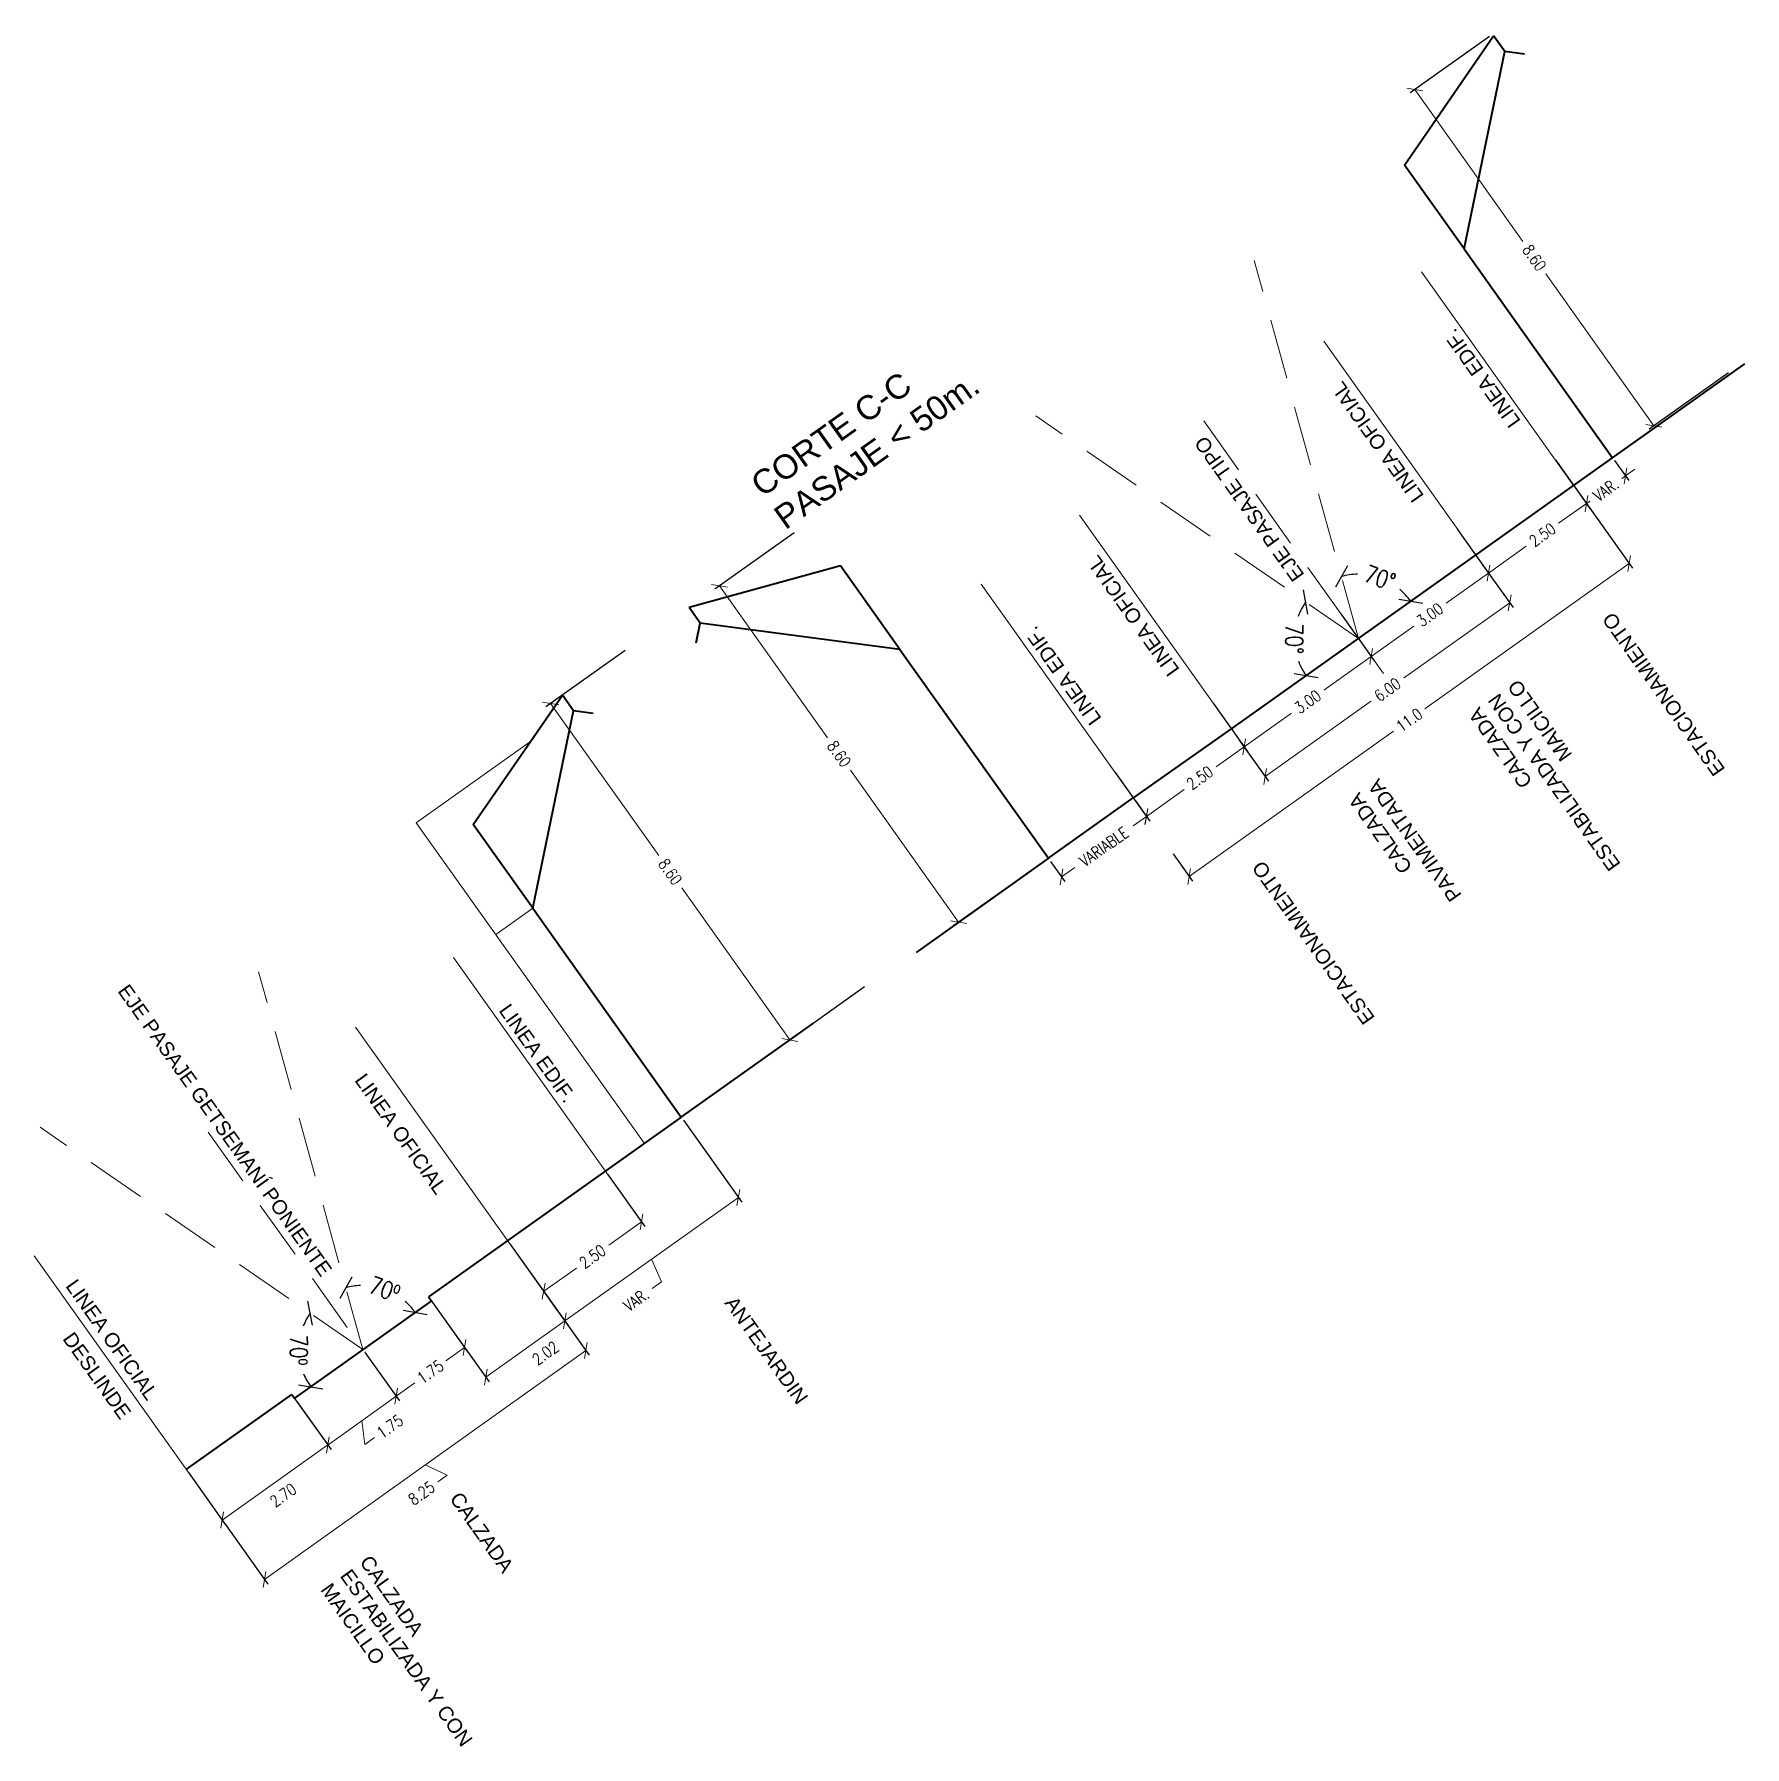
# Model space of a CAD drawing. Header units: metres. Extents: x 12 to 777, y -493 to 333.
# Drawn here: x 179.28 to 214.92, y -223.64 to -187.96 of the extents above; entities that cross this region are included whole.
import ezdxf

# ---------------------------------------------------------------- set-up
doc = ezdxf.new("R2010")
doc.units = ezdxf.units.M
doc.header["$LTSCALE"] = 5
doc.header["$MEASUREMENT"] = 0
doc.linetypes.add('HIDDEN', pattern=[0.375, 0.25, -0.125])
doc.layers.get('0').update_dxf_attribs({"color": 30})
for name, color, linetype, lineweight in [('A-ANNO-DIMS', 3, 'Continuous', 18), ('A-ANNO-TEXT', 3, 'Continuous', 18), ('A-ELEV-MBE1', 7, 'Continuous', 35), ('A-ELEV-OVHD', 3, 'HIDDEN', 18), ('A-SECT-MCUT', 7, 'Continuous', 35), ('G-ANNO-SYMB', 3, 'Continuous', 18), ('U-ANNO-PATT', 8, 'Continuous', 18)]:
    doc.layers.add(name, color=color, linetype=linetype, lineweight=lineweight)
doc.styles.add('E-ARIAL', font='arial.ttf')
doc.styles.add('E-ROMANS', font='romans.shx', dxfattribs={"width": 0.8})
doc.dimstyles.new('E-0200_TICK_12', dxfattribs={"dimscale": 0.001, "dimtxt": 240, "dimasz": 240, "dimexe": 120, "dimexo": 80, "dimgap": 120, "dimtad": 0, "dimzin": 0, "dimdsep": 46, "dimtxsty": 'E-ROMANS', "dimblk": 'OBLIQUE', "dimcen": 120, "dimclrd": 256, "dimclre": 256, "dimclrt": 256, "dimadec": 0, "dimazin": 0, "dimtfac": 1, "dimtmove": 1, "dimatfit": 3, "dimldrblk": 'OPEN90', "dimfxl": 1, "dimtfill": 1, "dimtolj": 1, "dimtzin": 0, "dimlwd": -1, "dimarcsym": 0})
doc.dimstyles.new('E-0200_TICK_18', dxfattribs={"dimscale": 0.001, "dimtxt": 360, "dimasz": 360, "dimexe": 180, "dimexo": 120, "dimgap": 180, "dimtad": 0, "dimzin": 0, "dimdsep": 46, "dimtxsty": 'E-ROMANS', "dimblk": 'OBLIQUE', "dimcen": 180, "dimclrd": 256, "dimclre": 256, "dimclrt": 256, "dimadec": 0, "dimazin": 0, "dimtfac": 1, "dimtmove": 1, "dimatfit": 3, "dimldrblk": 'OPEN90', "dimfxl": 1, "dimtfill": 1, "dimtolj": 1, "dimtzin": 0, "dimarcsym": 0})

# ---------------------------------------------------------------- blocks, each defined once
blk = doc.blocks.new('_Oblique')
at = {"color": 0, "linetype": 'ByBlock', "lineweight": -2}
blk.add_line((-0.5, -0.5), (0.5, 0.5), dxfattribs=at)
blk = doc.blocks.new('*D86')
at = {"layer": 'A-ANNO-DIMS', "lineweight": -2, "transparency": 16777216}
for start, end in [(90.9055, 105.4128), (35.4128, 49.9201)]:
    blk.add_arc((206.871, -200.547), 1.337, start, end, dxfattribs=at)
at = {"layer": 'A-ANNO-DIMS', "lineweight": -2, "transparency": 16777216, "xscale": 0.36, "yscale": 0.36, "zscale": 0.36}
for p, rotation in [((206.516, -199.258), 195.4127811842271), ((207.961, -199.772), 305.4127808622746)]:
    blk.add_blockref('_Oblique', p, dxfattribs=dict(at, rotation=rotation))
at = {"layer": 'A-ANNO-DIMS', "transparency": 16777216, "insert": (207.319, -199.287), "char_height": 0.36, "attachment_point": 5, "rotation": 340.4128, "style": 'E-ROMANS', "bg_fill": 3, "box_fill_scale": 1.25, "bg_fill_color": 256, "bg_fill_true_color": 13158600, "bg_fill_transparency": 0}
blk.add_mtext('\\A1;70°', dxfattribs=at)
blk = doc.blocks.new('_Open90')
at = {"color": 0, "linetype": 'ByBlock', "lineweight": -2}
for p, q in [((0, 0), (-1, 0)), ((-0.5, 0.5), (0, 0)), ((0, 0), (-0.5, -0.5))]:
    blk.add_line(p, q, dxfattribs=at)
blk = doc.blocks.new('*D87')
at = {"layer": 'A-ANNO-DIMS', "lineweight": -2, "transparency": 16777216}
for start, end in [(145.4128, 159.9201), (200.9055, 215.4128)]:
    blk.add_arc((206.871, -200.547), 1.337, start, end, dxfattribs=at)
at = {"layer": 'A-ANNO-DIMS', "lineweight": -2, "transparency": 16777216, "xscale": 0.36, "yscale": 0.36, "zscale": 0.36}
for p, rotation in [((205.771, -199.788), 55.41278118020406), ((205.782, -201.321), 305.4127809537499)]:
    blk.add_blockref('_Oblique', p, dxfattribs=dict(at, rotation=rotation))
at = {"layer": 'A-ANNO-DIMS', "transparency": 16777216, "insert": (205.534, -200.556), "char_height": 0.36, "attachment_point": 5, "rotation": 270.4128, "style": 'E-ROMANS', "bg_fill": 3, "box_fill_scale": 1.25, "bg_fill_color": 256, "bg_fill_true_color": 13158600, "bg_fill_transparency": 0}
blk.add_mtext('\\A1;70°', dxfattribs=at)
blk = doc.blocks.new('*D89')
at = {"layer": 'A-ANNO-DIMS', "lineweight": -2, "transparency": 16777216}
for p, q in [((208.938, -198.277), (209.653, -199.282)), ((206.493, -200.016), (207.208, -201.021))]:
    blk.add_line(p, q, dxfattribs=at)
at = {"layer": 'A-ANNO-DIMS', "transparency": 16777216}
for p, q in [((209.583, -199.185), (208.697, -199.815)), ((207.138, -200.923), (208.025, -200.293))]:
    blk.add_line(p, q, dxfattribs=at)
at = {"layer": 'A-ANNO-DIMS', "transparency": 16777216, "xscale": 0.24, "yscale": 0.24, "zscale": 0.24}
for p, rotation in [((209.583, -199.185), 35.41278118758976), ((207.138, -200.923), 215.4127811875897)]:
    blk.add_blockref('_Oblique', p, dxfattribs=dict(at, rotation=rotation))
at = {"layer": 'A-ANNO-DIMS', "transparency": 16777216, "insert": (208.361, -200.054), "char_height": 0.24, "attachment_point": 5, "rotation": 35.4128, "style": 'E-ROMANS', "bg_fill": 3, "box_fill_scale": 1.25, "bg_fill_color": 256, "bg_fill_true_color": 13158600, "bg_fill_transparency": 0}
blk.add_mtext('\\A1;3.00', dxfattribs=at)
blk = doc.blocks.new('*D88')
at = {"layer": 'A-ANNO-DIMS', "lineweight": -2, "transparency": 16777216}
for p, q in [((209.46, -199.011), (210.093, -199.901)), ((204.388, -202.664), (204.999, -203.523))]:
    blk.add_line(p, q, dxfattribs=at)
at = {"layer": 'A-ANNO-DIMS', "transparency": 16777216}
for p, q in [((210.023, -199.803), (207.809, -201.378)), ((204.93, -203.425), (207.144, -201.851))]:
    blk.add_line(p, q, dxfattribs=at)
at = {"layer": 'A-ANNO-DIMS', "transparency": 16777216, "xscale": 0.24, "yscale": 0.24, "zscale": 0.24}
for p, rotation in [((210.023, -199.803), 35.41278118758976), ((204.93, -203.425), 215.4127811875897)]:
    blk.add_blockref('_Oblique', p, dxfattribs=dict(at, rotation=rotation))
at = {"layer": 'A-ANNO-DIMS', "transparency": 16777216, "insert": (207.476, -201.614), "char_height": 0.24, "attachment_point": 5, "rotation": 35.4128, "style": 'E-ROMANS', "bg_fill": 3, "box_fill_scale": 1.25, "bg_fill_color": 256, "bg_fill_true_color": 13158600, "bg_fill_transparency": 0}
blk.add_mtext('\\A1;6.00 ', dxfattribs=at)
blk = doc.blocks.new('*D91')
at = {"layer": 'A-ANNO-DIMS', "lineweight": -2, "transparency": 16777216}
for p, q in [((206.493, -200.016), (207.208, -201.021)), ((203.845, -201.899), (204.559, -202.904))]:
    blk.add_line(p, q, dxfattribs=at)
at = {"layer": 'A-ANNO-DIMS', "transparency": 16777216}
for p, q in [((207.138, -200.923), (206.15, -201.626)), ((204.49, -202.806), (205.478, -202.104))]:
    blk.add_line(p, q, dxfattribs=at)
at = {"layer": 'A-ANNO-DIMS', "transparency": 16777216, "xscale": 0.24, "yscale": 0.24, "zscale": 0.24}
for p, rotation in [((207.138, -200.923), 35.41278118758976), ((204.49, -202.806), 215.4127811875897)]:
    blk.add_blockref('_Oblique', p, dxfattribs=dict(at, rotation=rotation))
at = {"layer": 'A-ANNO-DIMS', "transparency": 16777216, "insert": (205.814, -201.865), "char_height": 0.24, "attachment_point": 5, "rotation": 35.4128, "style": 'E-ROMANS', "bg_fill": 3, "box_fill_scale": 1.25, "bg_fill_color": 256, "bg_fill_true_color": 13158600, "bg_fill_transparency": 0}
blk.add_mtext('\\A1;3.00 ', dxfattribs=at)
blk = doc.blocks.new('*D90')
at = {"layer": 'A-ANNO-DIMS', "lineweight": -2, "transparency": 16777216}
for p, q in [((210.976, -196.828), (211.691, -197.834)), ((208.938, -198.277), (209.653, -199.282))]:
    blk.add_line(p, q, dxfattribs=at)
at = {"layer": 'A-ANNO-DIMS', "transparency": 16777216}
for p, q in [((211.621, -197.736), (211.04, -198.149)), ((209.583, -199.185), (210.368, -198.627))]:
    blk.add_line(p, q, dxfattribs=at)
at = {"layer": 'A-ANNO-DIMS', "transparency": 16777216, "xscale": 0.24, "yscale": 0.24, "zscale": 0.24}
for p, rotation in [((211.621, -197.736), 35.41278118758976), ((209.583, -199.185), 215.4127811875897)]:
    blk.add_blockref('_Oblique', p, dxfattribs=dict(at, rotation=rotation))
at = {"layer": 'A-ANNO-DIMS', "transparency": 16777216, "insert": (210.704, -198.388), "char_height": 0.24, "attachment_point": 5, "rotation": 35.4128, "style": 'E-ROMANS', "bg_fill": 3, "box_fill_scale": 1.25, "bg_fill_color": 256, "bg_fill_true_color": 13158600, "bg_fill_transparency": 0}
blk.add_mtext('\\A1;2.50', dxfattribs=at)
blk = doc.blocks.new('*D94')
at = {"layer": 'A-ANNO-DIMS', "lineweight": -2, "transparency": 16777216}
for p, q in [((203.845, -201.899), (204.56, -202.905)), ((201.8, -203.338), (202.522, -204.354))]:
    blk.add_line(p, q, dxfattribs=at)
at = {"layer": 'A-ANNO-DIMS', "transparency": 16777216}
for p, q in [((204.49, -202.807), (203.909, -203.22)), ((202.452, -204.256), (203.237, -203.698))]:
    blk.add_line(p, q, dxfattribs=at)
at = {"layer": 'A-ANNO-DIMS', "transparency": 16777216, "xscale": 0.24, "yscale": 0.24, "zscale": 0.24}
for p, rotation in [((204.49, -202.807), 35.41278118758976), ((202.452, -204.256), 215.4127811875897)]:
    blk.add_blockref('_Oblique', p, dxfattribs=dict(at, rotation=rotation))
at = {"layer": 'A-ANNO-DIMS', "transparency": 16777216, "insert": (203.566, -203.449), "char_height": 0.24, "attachment_point": 5, "rotation": 35.4128, "style": 'E-ROMANS', "bg_fill": 3, "box_fill_scale": 1.25, "bg_fill_color": 256, "bg_fill_true_color": 13158600, "bg_fill_transparency": 0}
blk.add_mtext('\\A1;2.50', dxfattribs=at)
blk = doc.blocks.new('*D95')
at = {"layer": 'A-ANNO-DIMS', "lineweight": -2, "transparency": 16777216}
for p, q in [((211.4, -197.425), (212.581, -199.085)), ((203.008, -205.036), (203.414, -205.607))]:
    blk.add_line(p, q, dxfattribs=at)
at = {"layer": 'A-ANNO-DIMS', "transparency": 16777216}
for p, q in [((212.512, -198.987), (208.253, -202.017)), ((203.345, -205.509), (207.603, -202.479))]:
    blk.add_line(p, q, dxfattribs=at)
at = {"layer": 'A-ANNO-DIMS', "transparency": 16777216, "xscale": 0.24, "yscale": 0.24, "zscale": 0.24}
for p, rotation in [((212.512, -198.987), 35.42962249693299), ((203.345, -205.509), 215.429622496933)]:
    blk.add_blockref('_Oblique', p, dxfattribs=dict(at, rotation=rotation))
at = {"layer": 'A-ANNO-DIMS', "transparency": 16777216, "insert": (207.928, -202.248), "char_height": 0.24, "attachment_point": 5, "rotation": 35.4296, "style": 'E-ROMANS', "bg_fill": 3, "box_fill_scale": 1.25, "bg_fill_color": 256, "bg_fill_true_color": 13158600, "bg_fill_transparency": 0}
blk.add_mtext('\\A1;11.0', dxfattribs=at)
blk = doc.blocks.new('*D214')
at = {"layer": 'A-ANNO-DIMS', "lineweight": -2, "transparency": 16777216}
for start, end in [(145.4465, 158.6898), (202.215, 215.4584)]:
    blk.add_arc((186.128, -215.364), 1.336, start, end, dxfattribs=at)
at = {"layer": 'A-ANNO-DIMS', "lineweight": -2, "transparency": 16777216, "xscale": 0.36, "yscale": 0.36, "zscale": 0.36}
for p, rotation in [((185.027, -214.606), 55.44646380963869), ((185.039, -216.139), 305.4583934213486)]:
    blk.add_blockref('_Oblique', p, dxfattribs=dict(at, rotation=rotation))
at = {"layer": 'A-ANNO-DIMS', "transparency": 16777216, "insert": (184.791, -215.375), "char_height": 0.36, "attachment_point": 5, "rotation": 270.4524, "style": 'E-ROMANS', "bg_fill": 3, "box_fill_scale": 1.25, "bg_fill_color": 256, "bg_fill_true_color": 13158600, "bg_fill_transparency": 0}
blk.add_mtext('\\A1;70º', dxfattribs=at)
blk = doc.blocks.new('*D215')
at = {"layer": 'A-ANNO-DIMS', "lineweight": -2, "transparency": 16777216}
for start, end in [(92.2126, 105.4465), (35.4584, 48.6923)]:
    blk.add_arc((186.128, -215.364), 1.336, start, end, dxfattribs=at)
at = {"layer": 'A-ANNO-DIMS', "lineweight": -2, "transparency": 16777216, "xscale": 0.36, "yscale": 0.36, "zscale": 0.36}
for p, rotation in [((185.772, -214.076), 195.4464638136691), ((187.217, -214.589), 305.4583933212868)]:
    blk.add_blockref('_Oblique', p, dxfattribs=dict(at, rotation=rotation))
at = {"layer": 'A-ANNO-DIMS', "transparency": 16777216, "insert": (186.575, -214.105), "char_height": 0.36, "attachment_point": 5, "rotation": 340.4524, "style": 'E-ROMANS', "bg_fill": 3, "box_fill_scale": 1.25, "bg_fill_color": 256, "bg_fill_true_color": 13158600, "bg_fill_transparency": 0}
blk.add_mtext('\\A1;70º', dxfattribs=at)
blk = doc.blocks.new('*D216')
at = {"layer": 'A-ANNO-DIMS', "lineweight": -2, "transparency": 16777216}
for p, q in [((186.175, -215.43), (186.89, -216.435)), ((184.748, -216.445), (185.464, -217.45))]:
    blk.add_line(p, q, dxfattribs=at)
at = {"layer": 'A-ANNO-DIMS', "transparency": 16777216}
for p, q in [((186.821, -216.337), (185.395, -217.353)), ((186.108, -216.845), (186.17, -217.339)), ((186.17, -217.339), (186.366, -217.2))]:
    blk.add_line(p, q, dxfattribs=at)
at = {"layer": 'A-ANNO-DIMS', "transparency": 16777216, "xscale": 0.24, "yscale": 0.24, "zscale": 0.24, "rotation": 215.4464638064074}
blk.add_blockref('_Oblique', (185.395, -217.353), dxfattribs=at)
at = {"layer": 'A-ANNO-DIMS', "transparency": 16777216, "insert": (186.691, -216.968), "char_height": 0.24, "attachment_point": 5, "rotation": 35.4465, "style": 'E-ROMANS', "bg_fill": 3, "box_fill_scale": 1.25, "bg_fill_color": 256, "bg_fill_true_color": 13158600, "bg_fill_transparency": 0}
blk.add_mtext('\\A1;1.75', dxfattribs=at)
at = {"layer": 'A-ANNO-DIMS', "transparency": 16777216, "xscale": 0.24, "yscale": 0.24, "zscale": 0.24, "rotation": 35.44646380640736}
blk.add_blockref('_Oblique', (186.821, -216.337), dxfattribs=at)
blk = doc.blocks.new('*D217')
at = {"layer": 'A-ANNO-DIMS', "lineweight": -2, "transparency": 16777216}
for p, q in [((189.941, -214.215), (190.844, -215.484)), ((183.243, -218.981), (184.147, -220.251))]:
    blk.add_line(p, q, dxfattribs=at)
at = {"layer": 'A-ANNO-DIMS', "transparency": 16777216}
for p, q in [((190.774, -215.386), (184.078, -220.153)), ((187.426, -217.769), (187.881, -217.978)), ((187.881, -217.978), (187.686, -218.117))]:
    blk.add_line(p, q, dxfattribs=at)
at = {"layer": 'A-ANNO-DIMS', "transparency": 16777216, "xscale": 0.24, "yscale": 0.24, "zscale": 0.24}
for p, rotation in [((190.774, -215.386), 35.44646380640736), ((184.078, -220.153), 215.4464638064074)]:
    blk.add_blockref('_Oblique', p, dxfattribs=dict(at, rotation=rotation))
at = {"layer": 'A-ANNO-DIMS', "transparency": 16777216, "insert": (187.35, -218.357), "char_height": 0.24, "attachment_point": 5, "rotation": 35.4465, "style": 'E-ROMANS', "bg_fill": 3, "box_fill_scale": 1.25, "bg_fill_color": 256, "bg_fill_true_color": 13158600, "bg_fill_transparency": 0}
blk.add_mtext('\\A1;8.25', dxfattribs=at)
blk = doc.blocks.new('*D218')
at = {"layer": 'A-ANNO-DIMS', "lineweight": -2, "transparency": 16777216}
for p, q in [((189.19, -213.16), (190.404, -214.865)), ((187.542, -214.333), (188.755, -216.038))]:
    blk.add_line(p, q, dxfattribs=at)
at = {"layer": 'A-ANNO-DIMS', "transparency": 16777216}
blk.add_line((188.686, -215.941), (190.334, -214.767), dxfattribs=at)
at = {"layer": 'A-ANNO-DIMS', "transparency": 16777216, "xscale": 0.24, "yscale": 0.24, "zscale": 0.24, "rotation": 215.4464638064074}
blk.add_blockref('_Oblique', (188.686, -215.941), dxfattribs=at)
at = {"layer": 'A-ANNO-DIMS', "transparency": 16777216, "insert": (189.929, -215.44), "char_height": 0.24, "attachment_point": 5, "rotation": 35.4465, "style": 'E-ROMANS', "bg_fill": 3, "box_fill_scale": 1.25, "bg_fill_color": 256, "bg_fill_true_color": 13158600, "bg_fill_transparency": 0}
blk.add_mtext('\\A1;2.02', dxfattribs=at)
at = {"layer": 'A-ANNO-DIMS', "transparency": 16777216, "xscale": 0.24, "yscale": 0.24, "zscale": 0.24, "rotation": 35.44646380640744}
blk.add_blockref('_Oblique', (190.334, -214.767), dxfattribs=at)
blk = doc.blocks.new('*D219')
at = {"layer": 'A-ANNO-DIMS', "lineweight": -2, "transparency": 16777216}
for p, q in [((192.806, -210.588), (194.02, -212.292)), ((190.088, -214.422), (190.404, -214.866))]:
    blk.add_line(p, q, dxfattribs=at)
at = {"layer": 'A-ANNO-DIMS', "transparency": 16777216}
for p, q in [((190.335, -214.768), (193.95, -212.195)), ((192.142, -213.481), (192.347, -213.956)), ((192.347, -213.956), (192.151, -214.095))]:
    blk.add_line(p, q, dxfattribs=at)
at = {"layer": 'A-ANNO-DIMS', "transparency": 16777216, "xscale": 0.24, "yscale": 0.24, "zscale": 0.24}
for p, rotation in [((193.95, -212.195), 35.44646380640744), ((190.335, -214.768), 215.4464638064074)]:
    blk.add_blockref('_Oblique', p, dxfattribs=dict(at, rotation=rotation))
at = {"layer": 'A-ANNO-DIMS', "transparency": 16777216, "insert": (191.823, -214.329), "char_height": 0.24, "attachment_point": 5, "rotation": 35.4465, "style": 'E-ROMANS', "bg_fill": 3, "box_fill_scale": 1.25, "bg_fill_color": 256, "bg_fill_true_color": 13158600, "bg_fill_transparency": 0}
blk.add_mtext('\\A1;VAR.', dxfattribs=at)
blk = doc.blocks.new('*D220')
at = {"layer": 'A-ANNO-DIMS', "lineweight": -2, "transparency": 16777216}
for p, q in [((184.691, -216.363), (185.464, -217.449)), ((182.493, -217.927), (183.267, -219.014))]:
    blk.add_line(p, q, dxfattribs=at)
at = {"layer": 'A-ANNO-DIMS', "transparency": 16777216}
blk.add_line((183.197, -218.916), (185.394, -217.352), dxfattribs=at)
at = {"layer": 'A-ANNO-DIMS', "transparency": 16777216, "xscale": 0.24, "yscale": 0.24, "zscale": 0.24}
for p, rotation in [((185.394, -217.352), 35.44646380640737), ((183.197, -218.916), 215.4464638064074)]:
    blk.add_blockref('_Oblique', p, dxfattribs=dict(at, rotation=rotation))
at = {"layer": 'A-ANNO-DIMS', "transparency": 16777216, "insert": (184.465, -218.398), "char_height": 0.24, "attachment_point": 5, "rotation": 35.4465, "style": 'E-ROMANS', "bg_fill": 3, "box_fill_scale": 1.25, "bg_fill_color": 256, "bg_fill_true_color": 13158600, "bg_fill_transparency": 0}
blk.add_mtext('\\A1;2.70', dxfattribs=at)
blk = doc.blocks.new('*D542')
at = {"layer": 'A-ANNO-DIMS', "lineweight": -2, "transparency": 16777216}
for p, q in [((187.6, -214.415), (188.315, -215.42)), ((186.175, -215.43), (186.888, -216.434))]:
    blk.add_line(p, q, dxfattribs=at)
at = {"layer": 'A-ANNO-DIMS', "transparency": 16777216}
for p, q in [((188.245, -215.322), (187.857, -215.598)), ((186.819, -216.336), (187.207, -216.06))]:
    blk.add_line(p, q, dxfattribs=at)
at = {"layer": 'A-ANNO-DIMS', "transparency": 16777216, "xscale": 0.24, "yscale": 0.24, "zscale": 0.24}
for p, rotation in [((188.245, -215.322), 35.41278118758976), ((186.819, -216.336), 215.4127811875897)]:
    blk.add_blockref('_Oblique', p, dxfattribs=dict(at, rotation=rotation))
at = {"layer": 'A-ANNO-DIMS', "transparency": 16777216, "insert": (187.532, -215.829), "char_height": 0.24, "attachment_point": 5, "rotation": 35.4128, "style": 'E-ROMANS', "bg_fill": 3, "box_fill_scale": 1.25, "bg_fill_color": 256, "bg_fill_true_color": 13158600, "bg_fill_transparency": 0}
blk.add_mtext('\\A1;1.75', dxfattribs=at)
blk = doc.blocks.new('*D543')
at = {"layer": 'A-ANNO-DIMS', "lineweight": -2, "transparency": 16777216}
for p, q in [((191.227, -211.712), (192.001, -212.799)), ((189.19, -213.16), (189.963, -214.248))]:
    blk.add_line(p, q, dxfattribs=at)
at = {"layer": 'A-ANNO-DIMS', "transparency": 16777216}
for p, q in [((191.931, -212.701), (191.249, -213.187)), ((189.894, -214.15), (190.576, -213.665))]:
    blk.add_line(p, q, dxfattribs=at)
at = {"layer": 'A-ANNO-DIMS', "transparency": 16777216, "xscale": 0.24, "yscale": 0.24, "zscale": 0.24}
for p, rotation in [((191.931, -212.701), 35.41278118758976), ((189.894, -214.15), 215.4127811875897)]:
    blk.add_blockref('_Oblique', p, dxfattribs=dict(at, rotation=rotation))
at = {"layer": 'A-ANNO-DIMS', "transparency": 16777216, "insert": (190.912, -213.426), "char_height": 0.24, "attachment_point": 5, "rotation": 35.4128, "style": 'E-ROMANS', "bg_fill": 3, "box_fill_scale": 1.25, "bg_fill_color": 256, "bg_fill_true_color": 13158600, "bg_fill_transparency": 0}
blk.add_mtext('\\A1;2.50', dxfattribs=at)
blk = doc.blocks.new('*D544')
at = {"layer": 'A-ANNO-DIMS', "lineweight": -2, "transparency": 16777216}
for p, q in [((202.224, -203.934), (202.524, -204.357)), ((200.457, -205.194), (200.756, -205.614))]:
    blk.add_line(p, q, dxfattribs=at)
at = {"layer": 'A-ANNO-DIMS', "transparency": 16777216}
for p, q in [((202.455, -204.259), (202.179, -204.455)), ((200.686, -205.516), (200.962, -205.32))]:
    blk.add_line(p, q, dxfattribs=at)
at = {"layer": 'A-ANNO-DIMS', "transparency": 16777216, "xscale": 0.24, "yscale": 0.24, "zscale": 0.24}
for p, rotation in [((202.455, -204.259), 35.41278118758976), ((200.686, -205.516), 215.4127811875897)]:
    blk.add_blockref('_Oblique', p, dxfattribs=dict(at, rotation=rotation))
at = {"layer": 'A-ANNO-DIMS', "transparency": 16777216, "insert": (201.57, -204.887), "char_height": 0.24, "attachment_point": 5, "rotation": 35.4128, "style": 'E-ROMANS', "bg_fill": 3, "box_fill_scale": 1.25, "bg_fill_color": 256, "bg_fill_true_color": 13158600, "bg_fill_transparency": 0}
blk.add_mtext('\\A1;VARIABLE', dxfattribs=at)
blk = doc.blocks.new('*D545')
at = {"layer": 'A-ANNO-DIMS', "lineweight": -2, "transparency": 16777216}
for p, q in [((212.208, -196.84), (212.505, -197.259)), ((211.4, -197.425), (211.693, -197.837))]:
    blk.add_line(p, q, dxfattribs=at)
at = {"layer": 'A-ANNO-DIMS', "transparency": 16777216}
for p, q in [((212.436, -197.161), (212.358, -197.216)), ((212.436, -197.161), (212.631, -197.022)), ((211.623, -197.739), (211.428, -197.878)), ((211.623, -197.739), (211.701, -197.684))]:
    blk.add_line(p, q, dxfattribs=at)
at = {"layer": 'A-ANNO-DIMS', "transparency": 16777216, "xscale": 0.24, "yscale": 0.24, "zscale": 0.24}
for p, rotation in [((212.436, -197.161), 215.4127811875897), ((211.623, -197.739), 35.41278118758976)]:
    blk.add_blockref('_Oblique', p, dxfattribs=dict(at, rotation=rotation))
at = {"layer": 'A-ANNO-DIMS', "transparency": 16777216, "insert": (212.03, -197.45), "char_height": 0.24, "attachment_point": 5, "rotation": 35.4128, "style": 'E-ROMANS', "bg_fill": 3, "box_fill_scale": 1.25, "bg_fill_color": 256, "bg_fill_true_color": 13158600, "bg_fill_transparency": 0}
blk.add_mtext('\\A1;VAR.', dxfattribs=at)
blk = doc.blocks.new('*D458')
at = {"layer": 'A-ANNO-DIMS', "lineweight": -2, "transparency": 16777216}
for p, q in [((191.595, -200.799), (189.942, -201.975)), ((196.578, -207.808), (194.925, -208.984))]:
    blk.add_line(p, q, dxfattribs=at)
at = {"layer": 'A-ANNO-DIMS', "transparency": 16777216}
for p, q in [((190.039, -201.905), (192.292, -205.073)), ((195.023, -208.914), (192.77, -205.746))]:
    blk.add_line(p, q, dxfattribs=at)
at = {"layer": 'A-ANNO-DIMS', "transparency": 16777216, "xscale": 0.24, "yscale": 0.24, "zscale": 0.24}
for p, rotation in [((190.039, -201.905), 125.412781187517), ((195.023, -208.914), 305.412781187517)]:
    blk.add_blockref('_Oblique', p, dxfattribs=dict(at, rotation=rotation))
at = {"layer": 'A-ANNO-DIMS', "transparency": 16777216, "insert": (192.531, -205.41), "char_height": 0.24, "attachment_point": 5, "rotation": 305.4128, "style": 'E-ROMANS', "bg_fill": 3, "box_fill_scale": 1.25, "bg_fill_color": 256, "bg_fill_true_color": 13158600, "bg_fill_transparency": 0}
blk.add_mtext('\\A1;8.60', dxfattribs=at)
blk = doc.blocks.new('*D459')
at = {"layer": 'A-ANNO-DIMS', "lineweight": -2, "transparency": 16777216}
for p, q in [((195.113, -198.344), (193.46, -199.519)), ((200.097, -205.353), (198.443, -206.528))]:
    blk.add_line(p, q, dxfattribs=at)
at = {"layer": 'A-ANNO-DIMS', "transparency": 16777216}
for p, q in [((193.558, -199.45), (195.811, -202.618)), ((198.541, -206.459), (196.289, -203.29))]:
    blk.add_line(p, q, dxfattribs=at)
at = {"layer": 'A-ANNO-DIMS', "transparency": 16777216, "xscale": 0.24, "yscale": 0.24, "zscale": 0.24}
for p, rotation in [((193.558, -199.45), 125.412781187517), ((198.541, -206.459), 305.412781187517)]:
    blk.add_blockref('_Oblique', p, dxfattribs=dict(at, rotation=rotation))
at = {"layer": 'A-ANNO-DIMS', "transparency": 16777216, "insert": (196.05, -202.954), "char_height": 0.24, "attachment_point": 5, "rotation": 305.4128, "style": 'E-ROMANS', "bg_fill": 3, "box_fill_scale": 1.25, "bg_fill_color": 256, "bg_fill_true_color": 13158600, "bg_fill_transparency": 0}
blk.add_mtext('\\A1;8.60', dxfattribs=at)
blk = doc.blocks.new('*D460')
at = {"layer": 'A-ANNO-DIMS', "lineweight": -2, "transparency": 16777216}
for p, q in [((209.601, -188.005), (207.947, -189.181)), ((214.584, -195.014), (212.931, -196.19))]:
    blk.add_line(p, q, dxfattribs=at)
at = {"layer": 'A-ANNO-DIMS', "transparency": 16777216}
for p, q in [((208.045, -189.111), (210.298, -192.279)), ((213.029, -196.12), (210.776, -192.952))]:
    blk.add_line(p, q, dxfattribs=at)
at = {"layer": 'A-ANNO-DIMS', "transparency": 16777216, "xscale": 0.24, "yscale": 0.24, "zscale": 0.24}
for p, rotation in [((208.045, -189.111), 125.412781187517), ((213.029, -196.12), 305.412781187517)]:
    blk.add_blockref('_Oblique', p, dxfattribs=dict(at, rotation=rotation))
at = {"layer": 'A-ANNO-DIMS', "transparency": 16777216, "insert": (210.537, -192.616), "char_height": 0.24, "attachment_point": 5, "rotation": 305.4128, "style": 'E-ROMANS', "bg_fill": 3, "box_fill_scale": 1.25, "bg_fill_color": 256, "bg_fill_true_color": 13158600, "bg_fill_transparency": 0}
blk.add_mtext('\\A1;8.60', dxfattribs=at)

msp = doc.modelspace()

# ---------------------------------------------------------------- linework, layer by layer
at = {"layer": 'A-ELEV-OVHD'}
for p, q in [((206.871, -200.547), (204.701, -192.676)), ((203.647, -196.013), (207.393, -201.28)), ((186.128, -215.365), (179.404, -210.734)), ((182.902, -210.832), (186.65, -216.098))]:
    msp.add_line(p, q, dxfattribs=at)
at = {"layer": 'A-SECT-MCUT'}
for p, q in [((207.832, -190.686), (209.689, -187.991)), ((209.921, -188.317), (209.689, -187.991)), ((209.072, -192.43), (209.921, -188.317)), ((210.334, -188.372), (209.921, -188.317)), ((209.072, -192.43), (207.832, -190.686)), ((196.077, -199.033), (192.922, -199.902)), ((197.317, -200.777), (196.077, -199.033)), ((193.153, -200.228), (192.922, -199.902)), ((193.069, -200.637), (193.153, -200.228)), ((197.317, -200.777), (193.153, -200.228)), ((188.426, -204.427), (190.283, -201.732)), ((190.514, -202.058), (190.283, -201.732)), ((189.666, -206.171), (190.514, -202.058)), ((190.928, -202.113), (190.514, -202.058)), ((189.666, -206.171), (188.426, -204.427))]:
    msp.add_line(p, q, dxfattribs=at)
at = {"layer": 'G-ANNO-SYMB'}
msp.add_line((179.278, -213.411), (183.027, -218.677), dxfattribs=at)
at = {"layer": 'U-ANNO-PATT'}
msp.add_line((189.666, -206.171), (188.896, -206.718), dxfattribs=at)
msp.add_lwpolyline([(189.619, -202.694), (187.238, -204.388), (191.994, -211.069)], dxfattribs=at)

# ---------------------------------------------------------------- texts
at = {"layer": 'A-ANNO-TEXT', "insert": (194.157, -197.21), "char_height": 0.5, "attachment_point": 1, "rotation": 35.4128, "style": 'E-ARIAL'}
msp.add_mtext('CORTE C-C\\PPASAJE < 50m.', dxfattribs=at)
at = {"layer": 'A-ANNO-TEXT', "char_height": 0.3, "width": 4.67313, "style": 'E-ARIAL'}
for s, insert, attachment_point, rotation in [('\\pt4;ESTACIONAMIENTO', (212.058, -200.059), 6, 125.4128), ('\\pt4;LINEA EDIF.', (201.409, -202.304), 4, 125.4128), ('\\pt4;LINEA EDIF.', (190.459, -210.168), 6, 305.4465), ('\\pt4;ANTEJARDIN', (193.772, -214.308), 4, 305.4465), ('\\pt4;CALZADA', (188.042, -218.386), 4, 305.4465)]:
    msp.add_mtext(s, dxfattribs=dict(at, insert=insert, attachment_point=attachment_point, rotation=rotation))

# ---------------------------------------------------------------- next in the draw order: dimensions: what is measured, and where the dimension line sits
at = {"layer": 'A-ANNO-DIMS'}
dim = msp.add_angular_dim_2l(base=(207.565, -199.404), line1=((206.871, -200.547), (204.701, -192.676)), line2=((204.426, -202.285), (208.705, -199.243)), dimstyle='E-0200_TICK_18', dxfattribs=at)
dim.commit()
dim.dimension.update_dxf_attribs({"geometry": '*D86', "text_midpoint": (207.319, -199.287)})
dim = msp.add_angular_dim_2l(base=(184.817, -215.104), line1=((186.128, -215.365, -791.211), (179.404, -210.734, -791.211)), line2=((187.798, -214.175, -791.211), (183.888, -216.959, -791.211)), text='70º', dimstyle='E-0200_TICK_18', dxfattribs=at)
dim.commit()
dim.dimension.update_dxf_attribs({"geometry": '*D214', "text_midpoint": (184.791, -215.375, -791.211)})

# ---------------------------------------------------------------- next in the draw order: linework, layer by layer
at = {"layer": 'A-ELEV-OVHD'}
for p, q in [((206.871, -200.547), (200.15, -195.912)), ((186.128, -215.365), (183.954, -207.495))]:
    msp.add_line(p, q, dxfattribs=at)

# ---------------------------------------------------------------- next in the draw order: texts
at = {"layer": 'A-ANNO-TEXT', "char_height": 0.3, "width": 4.67313, "attachment_point": 6, "rotation": 305.4465, "style": 'E-ARIAL'}
for s, insert in [('\\pt4;LINEA OFICIAL', (181.753, -216.364)), ('\\pt4;DESLINDE', (181.193, -216.762))]:
    msp.add_mtext(s, dxfattribs=dict(at, insert=insert))

# ---------------------------------------------------------------- next in the draw order: dimensions: what is measured, and where the dimension line sits
at = {"layer": 'A-ANNO-DIMS'}
dim = msp.add_angular_dim_2l(base=(205.56, -200.286), line1=((206.871, -200.547), (200.15, -195.912)), line2=((208.705, -199.243), (204.426, -202.285)), dimstyle='E-0200_TICK_18', dxfattribs=at)
dim.commit()
dim.dimension.update_dxf_attribs({"geometry": '*D87', "text_midpoint": (205.534, -200.556)})
dim = msp.add_angular_dim_2l(base=(186.821, -214.221), line1=((186.128, -215.365, -791.211), (183.954, -207.495, -791.211)), line2=((183.888, -216.959, -791.211), (187.798, -214.175, -791.211)), text='70º', dimstyle='E-0200_TICK_18', dxfattribs=at)
dim.commit()
dim.dimension.update_dxf_attribs({"geometry": '*D215', "text_midpoint": (186.575, -214.105, -791.211)})

# ---------------------------------------------------------------- next in the draw order: linework, layer by layer
at = {"layer": 'A-ELEV-MBE1'}
msp.add_line((182.447, -217.862), (184.645, -216.298), dxfattribs=at)
at = {"layer": 'A-SECT-MCUT', "color": 6}
for p, q in [((192.761, -210.524), (187.496, -214.268)), ((187.554, -214.35), (184.702, -216.38)), ((187.496, -214.268), (187.554, -214.35)), ((184.645, -216.298), (184.702, -216.38))]:
    msp.add_line(p, q, dxfattribs=at)
at = {"layer": 'G-ANNO-SYMB'}
msp.add_line((185.975, -208.644), (189.724, -213.91), dxfattribs=at)

# ---------------------------------------------------------------- next in the draw order: texts
at = {"layer": 'A-ANNO-TEXT', "char_height": 0.3, "style": 'E-ARIAL'}
for s, insert, width, attachment_point, rotation in [('\\pt4;LINEA EDIF.', (210.143, -196.106), 4.67313, 4, 125.4128), ('\\pt4;LINEA OFICIAL', (208.128, -197.661), 4.67313, 4, 125.4128), ('\\pt4;LINEA OFICIAL', (203.035, -201.283), 4.67313, 4, 125.4128), ('\\pt4;EJE PASAJE GETSEMANÍ PONIENTE', (185.378, -213.784), 9.40328, 6, 305.4465), ('\\pt4;LINEA OFICIAL', (187.776, -212.076), 4.67313, 6, 305.4465)]:
    msp.add_mtext(s, dxfattribs=dict(at, insert=insert, width=width, attachment_point=attachment_point, rotation=rotation))

# ---------------------------------------------------------------- next in the draw order: dimensions: what is measured, and where the dimension line sits
at = {"layer": 'A-ANNO-DIMS'}
dim = msp.add_linear_dim(base=(209.583, -199.185, -791.211), p1=(206.447, -199.95, -791.211), p2=(208.892, -198.212), angle=35.4128, dimstyle='E-0200_TICK_12', dxfattribs=at)
dim.commit()
dim.dimension.update_dxf_attribs({"geometry": '*D89', "text_midpoint": (208.361, -200.054, -791.211), "dimtype": 160})

# ---------------------------------------------------------------- next in the draw order: linework, layer by layer
at = {"layer": 'A-ELEV-MBE1'}
msp.add_line((204.223, -202.431), (206.871, -200.547), dxfattribs=at)

# ---------------------------------------------------------------- next in the draw order: dimensions: what is measured, and where the dimension line sits
at = {"layer": 'A-ANNO-DIMS'}
dim = msp.add_linear_dim(base=(185.395, -217.353, -791.211), p1=(186.128, -215.365), p2=(184.702, -216.38, -791.211), angle=215.4465, dimstyle='E-0200_TICK_12', dxfattribs=at)
dim.commit()
dim.dimension.update_dxf_attribs({"geometry": '*D216', "text_midpoint": (186.464, -217.13, -791.211), "dimtype": 160})

# ---------------------------------------------------------------- next in the draw order: dimensions: what is measured, and where the dimension line sits
for base, p1, p2, angle, text, picture, middle in [((210.023, -199.803, -791.211), (204.342, -202.598, -791.211), (209.413, -198.946, -791.211), 35.4128, '6.00 ', '*D88', (207.476, -201.614, -791.211)), ((184.078, -220.153, -791.211), (189.894, -214.15), (183.197, -218.916), 215.4465, '8.25', '*D217', (187.588, -218.187, -791.211))]:
    dim = msp.add_linear_dim(base=base, p1=p1, p2=p2, angle=angle, text=text, dimstyle='E-0200_TICK_12', dxfattribs=at)
    dim.commit()
    dim.dimension.update_dxf_attribs({"geometry": picture, "text_midpoint": middle, "dimtype": 160})

# ---------------------------------------------------------------- next in the draw order: texts
at = {"layer": 'A-ANNO-TEXT', "char_height": 0.3, "width": 4.67313, "style": 'E-ARIAL'}
for s, insert, attachment_point, rotation in [('\\pt4;EJE PASAJE TIPO', (205.637, -199.31), 4, 125.4128), ('\\pt4;CALZADA ESTABILIZADA Y CON MAICILLO', (209.677, -201.752), 6, 125.4128), ('\\pt4;CALZADA\\PPAVIMENTADA', (206.969, -203.678), 6, 125.4128), ('\\pt4;CALZADA ESTABILIZADA Y CON MAICILLO', (185.758, -219.995), 4, 305.4128)]:
    msp.add_mtext(s, dxfattribs=dict(at, insert=insert, attachment_point=attachment_point, rotation=rotation))

# ---------------------------------------------------------------- next in the draw order: dimensions: what is measured, and where the dimension line sits
at = {"layer": 'A-ANNO-DIMS'}
dim = msp.add_linear_dim(base=(204.49, -202.806, -791.211), p1=(206.447, -199.95), p2=(203.798, -201.834), angle=215.4128, text='3.00 ', dimstyle='E-0200_TICK_12', dxfattribs=at)
dim.commit()
dim.dimension.update_dxf_attribs({"geometry": '*D91', "text_midpoint": (205.814, -201.865, -791.211), "dimtype": 160})
dim = msp.add_linear_dim(base=(190.334, -214.767, -791.211), p1=(187.495, -214.268, -791.211), p2=(189.144, -213.095), angle=35.4465, dimstyle='E-0200_TICK_12', dxfattribs=at)
dim.commit()
dim.dimension.update_dxf_attribs({"geometry": '*D218', "text_midpoint": (189.929, -215.44, -791.211), "dimtype": 160})
at = {"layer": 'A-ANNO-DIMS', "color": 3}
dim = msp.add_linear_dim(base=(185.394, -217.352), p1=(182.447, -217.862), p2=(184.645, -216.298), angle=215.4465, dimstyle='E-0200_TICK_12', dxfattribs=at)
dim.commit()
dim.dimension.update_dxf_attribs({"geometry": '*D220', "text_midpoint": (184.465, -218.398), "dimtype": 160})

# ---------------------------------------------------------------- next in the draw order: linework, layer by layer
at = {"layer": 'A-ELEV-MBE1'}
msp.add_line((206.871, -200.547), (212.166, -196.782), dxfattribs=at)

# ---------------------------------------------------------------- next in the draw order: dimensions: what is measured, and where the dimension line sits
at = {"layer": 'A-ANNO-DIMS'}
dim = msp.add_linear_dim(base=(204.49, -202.807, -791.211), p1=(201.754, -203.273), p2=(203.799, -201.834, -790.961), angle=35.4128, dimstyle='E-0200_TICK_12', dxfattribs=at)
dim.commit()
dim.dimension.update_dxf_attribs({"geometry": '*D94', "text_midpoint": (203.566, -203.449, -791.211), "dimtype": 160})
at = {"layer": 'A-ANNO-DIMS', "color": 3}
dim = msp.add_linear_dim(base=(193.95, -212.195), p1=(190.041, -214.357, -791.211), p2=(192.76, -210.523), angle=35.4465, text='VAR.', dimstyle='E-0200_TICK_12', dxfattribs=at)
dim.commit()
dim.dimension.update_dxf_attribs({"geometry": '*D219', "text_midpoint": (192.053, -214.165), "dimtype": 160})
at = {"layer": 'A-ANNO-DIMS'}
dim = msp.add_linear_dim(base=(188.245, -215.322), p1=(186.128, -215.365, -791.211), p2=(187.554, -214.35), angle=35.4128, dimstyle='E-0200_TICK_12', dxfattribs=at)
dim.commit()
dim.dimension.update_dxf_attribs({"geometry": '*D542', "text_midpoint": (187.532, -215.829)})

# ---------------------------------------------------------------- next in the draw order: linework, layer by layer
at = {"layer": 'A-ELEV-MBE1'}
msp.add_line((204.222, -202.43), (202.178, -203.869), dxfattribs=at)
at = {"layer": 'A-SECT-MCUT'}
for p, q in [((189.666, -206.171), (192.76, -210.523)), ((192.76, -210.523), (195.515, -208.564))]:
    msp.add_line(p, q, dxfattribs=at)
at = {"layer": 'G-ANNO-SYMB'}
for p, q in [((201.057, -197.978), (204.223, -202.431)), ((199.012, -199.417, -791.211), (202.178, -203.869, -791.211)), ((188.012, -207.196), (191.761, -212.461))]:
    msp.add_line(p, q, dxfattribs=at)

# ---------------------------------------------------------------- next in the draw order: dimensions: what is measured, and where the dimension line sits
at = {"layer": 'A-ANNO-DIMS'}
dim = msp.add_linear_dim(base=(211.621, -197.736, -791.211), p1=(208.892, -198.212), p2=(210.929, -196.763, -790.961), angle=35.4128, dimstyle='E-0200_TICK_12', dxfattribs=at)
dim.commit()
dim.dimension.update_dxf_attribs({"geometry": '*D90', "text_midpoint": (210.704, -198.388, -791.211), "dimtype": 160})

# ---------------------------------------------------------------- next in the draw order: linework, layer by layer
at = {"layer": 'G-ANNO-SYMB'}
msp.add_line((206.15, -194.356), (209.316, -198.808), dxfattribs=at)

# ---------------------------------------------------------------- next in the draw order: dimensions: what is measured, and where the dimension line sits
at = {"layer": 'A-ANNO-DIMS'}
dim = msp.add_linear_dim(base=(190.039, -201.905, 791.211), p1=(196.644, -207.762), p2=(191.66, -200.753), angle=125.4128, dimstyle='E-0200_TICK_12', dxfattribs=at)
dim.commit()
dim.dimension.update_dxf_attribs({"geometry": '*D458', "text_midpoint": (192.531, -205.41, 791.211)})
dim = msp.add_linear_dim(base=(200.686, -205.516), p1=(202.177, -203.869, -791.211), p2=(200.411, -205.129), angle=35.4128, text='VARIABLE', dimstyle='E-0200_TICK_12', dxfattribs=at)
dim.commit()
dim.dimension.update_dxf_attribs({"geometry": '*D544', "text_midpoint": (201.57, -204.887)})
at = {"layer": 'A-ANNO-DIMS', "color": 3}
dim = msp.add_linear_dim(base=(191.931, -212.701), p1=(189.144, -213.095), p2=(191.181, -211.646), angle=35.4128, dimstyle='E-0200_TICK_12', dxfattribs=at)
dim.commit()
dim.dimension.update_dxf_attribs({"geometry": '*D543', "text_midpoint": (190.912, -213.426)})

# ---------------------------------------------------------------- next in the draw order: linework, layer by layer
at = {"layer": 'A-ELEV-MBE1'}
msp.add_line((200.411, -205.129), (202.178, -203.869, -791.211), dxfattribs=at)
at = {"layer": 'A-SECT-MCUT'}
for p, q in [((197.317, -200.777), (200.411, -205.129)), ((200.411, -205.129), (197.656, -207.088))]:
    msp.add_line(p, q, dxfattribs=at)

# ---------------------------------------------------------------- next in the draw order: dimensions: what is measured, and where the dimension line sits
at = {"layer": 'A-ANNO-DIMS'}
dim = msp.add_linear_dim(base=(212.512, -198.987), p1=(202.961, -204.97), p2=(211.354, -197.36, -791.211), angle=35.4296, text='11.0', dimstyle='E-0200_TICK_12', dxfattribs=at)
dim.commit()
dim.dimension.update_dxf_attribs({"geometry": '*D95', "text_midpoint": (207.928, -202.248), "dimtype": 160})

# ---------------------------------------------------------------- next in the draw order: linework, layer by layer
at = {"layer": 'G-ANNO-SYMB'}
msp.add_line((208.188, -192.907, -791.211), (211.354, -197.36, -791.211), dxfattribs=at)

# ---------------------------------------------------------------- next in the draw order: texts
at = {"layer": 'A-ANNO-TEXT', "insert": (204.759, -205.237), "char_height": 0.3, "width": 4.67313, "attachment_point": 6, "rotation": 125.4128, "style": 'E-ARIAL'}
msp.add_mtext('\\pt4;ESTACIONAMIENTO', dxfattribs=at)

# ---------------------------------------------------------------- next in the draw order: dimensions: what is measured, and where the dimension line sits
at = {"layer": 'A-ANNO-DIMS'}
dim = msp.add_linear_dim(base=(193.558, -199.45, 791.211), p1=(200.162, -205.306), p2=(195.179, -198.297), angle=125.4128, dimstyle='E-0200_TICK_12', dxfattribs=at)
dim.commit()
dim.dimension.update_dxf_attribs({"geometry": '*D459', "text_midpoint": (196.05, -202.954, 791.211)})

# ---------------------------------------------------------------- next in the draw order: dimensions: what is measured, and where the dimension line sits
dim = msp.add_linear_dim(base=(212.436, -197.161), p1=(211.354, -197.36, -791.211), p2=(212.161, -196.775), angle=35.4128, text='VAR.', dimstyle='E-0200_TICK_12', dxfattribs=at)
dim.commit()
dim.dimension.update_dxf_attribs({"geometry": '*D545', "text_midpoint": (212.03, -197.45)})

# ---------------------------------------------------------------- next in the draw order: linework, layer by layer
at = {"layer": 'A-SECT-MCUT'}
for p, q in [((209.072, -192.43), (212.166, -196.782)), ((212.166, -196.782), (214.921, -194.823))]:
    msp.add_line(p, q, dxfattribs=at)

# ---------------------------------------------------------------- next in the draw order: dimensions: what is measured, and where the dimension line sits
at = {"layer": 'A-ANNO-DIMS'}
dim = msp.add_linear_dim(base=(208.045, -189.111, 791.211), p1=(214.649, -194.968), p2=(209.666, -187.959), angle=125.4128, dimstyle='E-0200_TICK_12', dxfattribs=at)
dim.commit()
dim.dimension.update_dxf_attribs({"geometry": '*D460', "text_midpoint": (210.537, -192.616, 791.211)})

doc.saveas('drawing.dxf')
